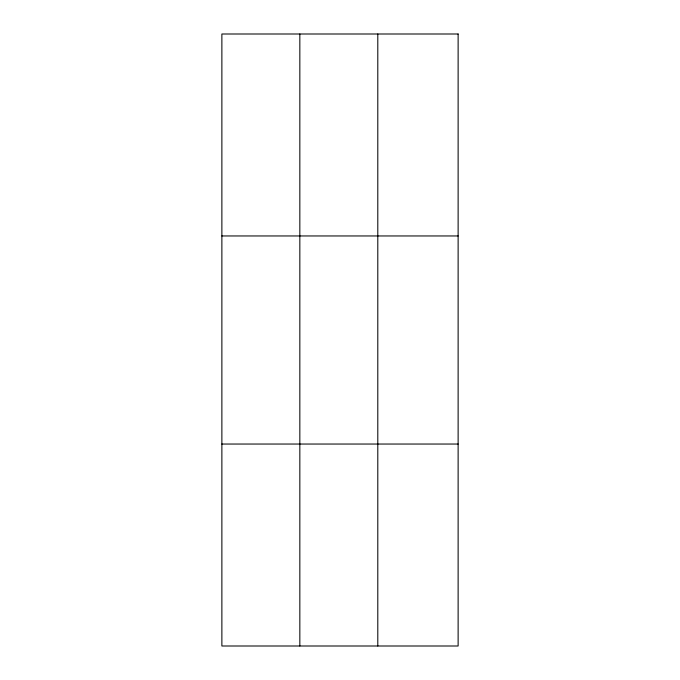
<?xml version="1.0" encoding="UTF-8"?>
<svg xmlns="http://www.w3.org/2000/svg" width="680" height="680" viewBox="0 0 680 680"><rect width="100%" height="100%" fill="white"/><g stroke="black" fill="none" stroke-linecap="round" stroke-linejoin="round"><path stroke-width="1.02" d="M299.837 34L299.837 646M377.8 34L377.8 646M221.875 235.96L458.125 235.96M221.875 444.04L458.125 444.04M458.125 34L458.125 646L221.875 646L221.875 34L458.125 34"/></g></svg>
